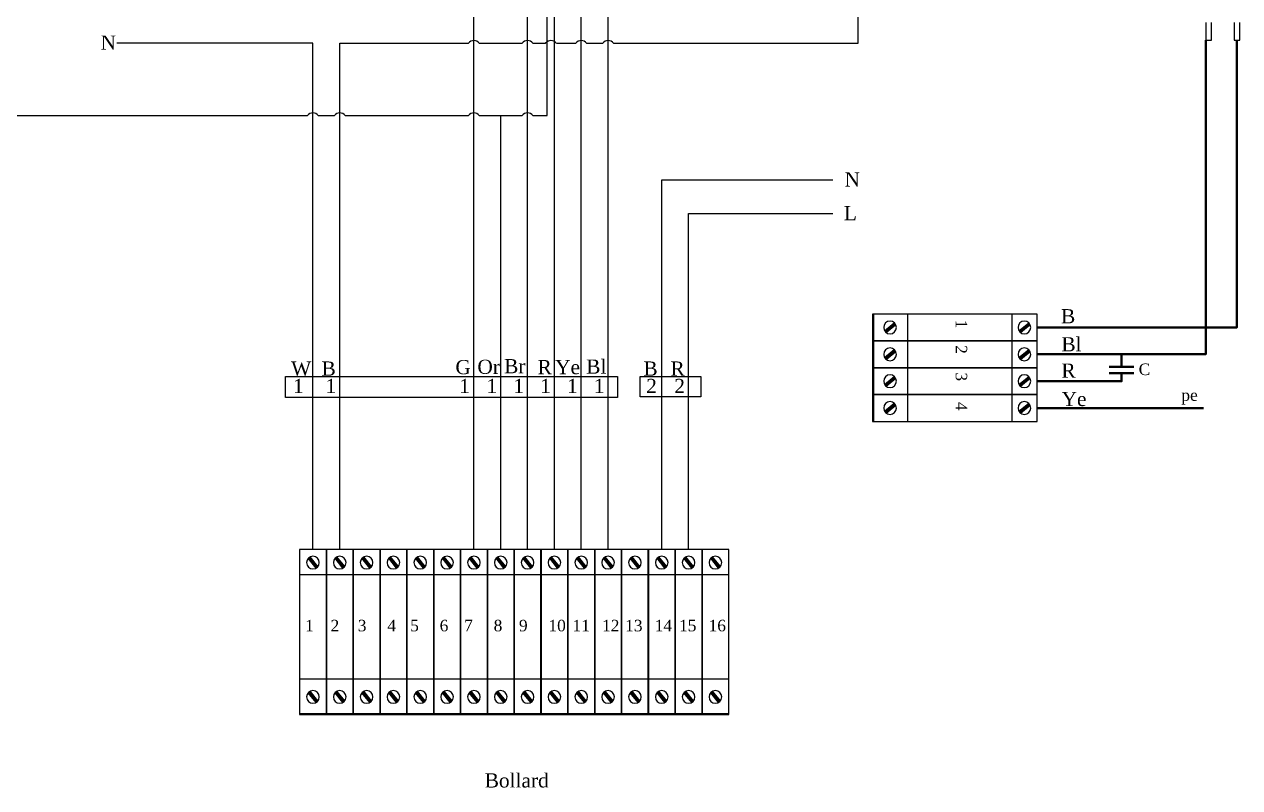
# Model space of a CAD drawing. Extents: x 8694 to 20248, y -4045 to 2404.
# Drawn here: x 14766 to 19930, y -4045 to -802 of the extents above; entities that cross this region are included whole.
import ezdxf

# ---------------------------------------------------------------- set-up
doc = ezdxf.new("R2010")
doc.units = 0
doc.header["$MEASUREMENT"] = 0
doc.styles.get("Standard").update_dxf_attribs({"font": 'romantic.ttf'})

# ---------------------------------------------------------------- blocks, each defined once
blk = doc.blocks.new('TRM')
h = blk.add_hatch(color=256)
h.dxf.hatch_style = 1
h.paths.add_polyline_path([(-2.51, 20.51, 0.093384), (-3.05, 20.97), (-5.41, 18.06, 0.093384), (-4.85, 17.63)])
h = blk.add_hatch(color=256)
h.dxf.hatch_style = 1
h.paths.add_polyline_path([(-2.51, -19.55, 0.093384), (-3.05, -19.09), (-5.41, -22, 0.093384), (-4.85, -22.43)])
for p, q in [((-8, 24.58), (0, 24.58)), ((-8, -24.58), (-8, 24.58)), ((-8, 24.26), (0, 24.26)), ((0, 24.58), (0, -24.58)), ((-3.05, 20.97), (-5.41, 18.06)), ((-2.51, 20.51), (-4.85, 17.63)), ((0, 14.06), (-8, 14.06)), ((0, -17.05), (-8, -17.05)), ((-3.05, -19.09), (-5.41, -22)), ((-2.51, -19.55), (-4.85, -22.43)), ((-4.38, -20.73), (-3.47, -20.73)), ((0, -24.58), (-8, -24.58))]:
    blk.add_line(p, q)
for centre in [(-4, 19.33), (-4, -20.73)]:
    blk.add_circle(centre, 1.9)

msp = doc.modelspace()

# ---------------------------------------------------------------- linework, layer by layer
at = {"color": 39, "linetype": 'Continuous', "true_color": 0x61361f}
msp.add_lwpolyline([(16904.4, -3034), (16903.5, 1583.1)], dxfattribs=at)
at = {"color": 30, "linetype": 'Continuous', "true_color": 0xfd721c}
for points in [[(16926.7, -1189.9), (16988, -1189.9), (16988, 1583.1)], [(10966.5, -1189.9), (15969.6, -1189.9)], [(16015, -1189.9), (16083.6, -1189.9)], [(16129, -1189.9), (16653.7, -1189.9)], [(16699.1, -1189.9), (16881.4, -1189.9)], [(16790.4, -3034), (16790.4, -1189.9)]]:
    msp.add_lwpolyline(points, dxfattribs=at)
at = {"color": 18, "linetype": 'Continuous', "true_color": 0x000000}
for points in [[(17269.2, -882.3), (18308.7, -882.3), (18308.6, 1547)], [(16106.3, -3034), (16106.3, -882.3), (16653.7, -882.3)], [(16699.1, -882.3), (16881.3, -882.3)], [(16926.7, -882.3), (16981.2, -882.3)], [(17026.6, -882.3), (17109.8, -882.3)], [(17155.2, -882.3), (17223.8, -882.3)], [(17474.5, -3034), (17474.5, -1462.3), (18202.2, -1462.3)]]:
    msp.add_lwpolyline(points, dxfattribs=at)
at = {"color": 1, "linetype": 'Continuous'}
for points in [[(17018.5, -3034), (17018.5, -224)], [(17588.6, -3034), (17588.6, -1605.9), (18202.2, -1605.9)]]:
    msp.add_lwpolyline(points, dxfattribs=at)
at = {"color": 3, "linetype": 'Continuous'}
msp.add_lwpolyline([(16676.4, -3034), (16676.4, -388.3), (16881.2, -388.3)], dxfattribs=at)
at = {"color": 5, "linetype": 'Continuous'}
msp.add_lwpolyline([(17246.5, -3034), (17246.5, -666.9), (17026.6, -666.9)], dxfattribs=at)
at = {"color": 2, "linetype": 'Continuous'}
msp.add_lwpolyline([(17132.5, -3034), (17132.5, -754.4), (17026.6, -754.4)], dxfattribs=at)
for points in [[(19786.4, -794.3), (19786.4, -868.6), (19798.4, -868.6), (19810.4, -868.6), (19810.4, -793.8)], [(19907.4, -794.2), (19907.4, -868.6), (19918.9, -868.6), (19930.4, -868.6), (19930.4, -794.2)]]:
    msp.add_lwpolyline(points)
at = {"color": 18, "linetype": 'Continuous', "lineweight": 40, "true_color": 0x000000}
msp.add_lwpolyline([(19918.9, -868.6), (19918.9, -2090.1), (19070.5, -2090.1)], dxfattribs=at)
at = {"color": 5, "linetype": 'Continuous', "lineweight": 40}
for points in [[(19070.5, -2204.1), (19786.4, -2204.1), (19786.4, -868.6)], [(19428.5, -2204.1), (19428.5, -2257)]]:
    msp.add_lwpolyline(points, dxfattribs=at)
at = {"linetype": 'Continuous'}
msp.add_lwpolyline([(15992.3, -3034), (15992.3, -882.3), (15159.6, -882.3)], dxfattribs=at)
at = {"color": 3, "linetype": 'Continuous', "lineweight": 40}
for points in [[(19375.9, -2257), (19481.1, -2257)], [(19375.9, -2283.7), (19481.1, -2283.7)]]:
    msp.add_lwpolyline(points, dxfattribs=at)
at = {"linetype": 'Continuous'}
for points in [[(15875.5, -2299), (17286.7, -2299), (17286.7, -2387.8), (15875.5, -2387.8)], [(17383.4, -2299), (17640.4, -2299), (17640.4, -2384), (17383.4, -2384)]]:
    msp.add_lwpolyline(points, close=True, dxfattribs=at)
at = {"color": 1, "linetype": 'Continuous', "lineweight": 40}
msp.add_lwpolyline([(19428.5, -2283.7), (19428.5, -2318.2), (19070.5, -2318.2)], dxfattribs=at)
at = {"color": 2, "linetype": 'Continuous', "lineweight": 40}
msp.add_lwpolyline([(19070.5, -2432.2), (19776.8, -2432.2)], dxfattribs=at)
at = {"color": 18, "linetype": 'Continuous', "true_color": 0x000000}
for centre in [(16676.4, -898.6), (16904, -898.6), (17003.9, -898.6), (17132.5, -898.6), (17246.5, -898.6)]:
    msp.add_arc(centre, 27.9, 35.6993, 144.3007, dxfattribs=at)
at = {"color": 30, "linetype": 'Continuous', "true_color": 0xfd721c}
for centre in [(15992.3, -1206.2), (16106.3, -1206.2), (16676.4, -1206.2), (16904, -1206.2)]:
    msp.add_arc(centre, 27.9, 35.6993, 144.3007, dxfattribs=at)

# ---------------------------------------------------------------- block references
at = {"xscale": -14.25270901330632, "yscale": 14.25270901330632, "zscale": 14.25270901330632}
for p, rotation in [((18720.2, -2147.1), 90), ((18720.2, -2261.2), 90), ((18720.2, -2375.2), 90), ((18720.2, -2489.2), 90), ((16049.3, -3384.3), 180), ((16163.3, -3384.3), 180), ((16277.3, -3384.3), 180), ((16391.3, -3384.3), 180), ((16505.4, -3384.3), 180), ((16619.4, -3384.3), 180), ((16733.4, -3384.3), 180), ((16847.4, -3384.3), 180), ((16961.4, -3384.3), 180), ((17075.5, -3384.3), 180), ((17189.5, -3384.3), 180), ((17303.5, -3384.3), 180), ((17417.5, -3384.3), 180), ((17531.6, -3384.3), 180), ((17645.6, -3384.3), 180), ((17759.6, -3384.3), 180)]:
    msp.add_blockref('TRM', p, dxfattribs=dict(at, rotation=rotation))

# ---------------------------------------------------------------- texts
at = {"linetype": 'Continuous', "char_height": 60, "attachment_point": 1}
for s, insert in [('N', (15090.1, -849.5)), ('N', (18251.4, -1431.2)), ('L', (18248.4, -1574.3)), ('B', (19171.3, -2012.2)), ('Bl', (19172.9, -2131.3)), ('W', (15899.5, -2234.5)), ('B', (16028.9, -2234.5)), ('G', (16597.8, -2228.4)), ('Or', (16691.2, -2227)), ('Br', (16804.9, -2224.4)), ('R', (16946.9, -2228.4)), ('Ye', (17021.6, -2228.4)), ('Bl', (17153.5, -2226.2)), ('B', (17396.7, -2234.5)), ('R', (17511.7, -2234.5)), ('R', (19172.9, -2243.1)), ('1', (15907.8, -2308.4)), ('1', (16045.6, -2308.4)), ('1', (16614.2, -2308.4)), ('1', (16729.8, -2308.4)), ('1', (16843.8, -2308.4)), ('1', (16957.7, -2308.4)), ('1', (17071.8, -2308.4)), ('1', (17185.8, -2308.4)), ('2', (17408.5, -2308.4)), ('2', (17527.9, -2308.4)), ('Ye', (19173.7, -2363.8)), ('Bollard', (16722.3, -3984.5))]:
    msp.add_mtext_dynamic_manual_height_columns(s, width=205.782, gutter_width=1, heights=[0], dxfattribs=dict(at, insert=insert))
at = {"char_height": 48.9, "attachment_point": 1, "rotation": 270}
for s, insert in [('1', (18772.4, -2057.2)), ('2', (18772.4, -2165)), ('3', (18772.4, -2280.7)), ('4', (18772.4, -2406.2))]:
    msp.add_mtext_dynamic_manual_height_columns(s, width=43.493, gutter_width=104.3, heights=[0], dxfattribs=dict(at, insert=insert))
at = {"attachment_point": 1}
for s, insert, char_height in [('C', (19501.2, -2243.3), 48.9), ('pe', (19682.6, -2352.7), 48.95), ('1', (15959.3, -3332.1), 48.9), ('2', (16067.2, -3332.1), 48.9), ('3', (16182.9, -3332.1), 48.9), ('4', (16308.4, -3332.1), 48.9), ('5', (16405.4, -3332.1), 48.9), ('6', (16530.9, -3332.1), 48.9), ('7', (16634.7, -3332.1), 48.9), ('8', (16760.2, -3332.1), 48.9), ('9', (16867.6, -3332.1), 48.9), ('10', (16993, -3332.1), 48.95), ('11', (17095.2, -3332.1), 48.95), ('12', (17220.7, -3332.1), 48.95), ('13', (17319.1, -3332.1), 48.95), ('14', (17444.6, -3332.1), 48.95), ('15', (17548, -3332.1), 48.95), ('16', (17673.5, -3332.1), 48.95)]:
    msp.add_mtext_dynamic_manual_height_columns(s, width=43.493, gutter_width=104.3, heights=[0], dxfattribs=dict(at, insert=insert, char_height=char_height))

doc.saveas('drawing.dxf')
